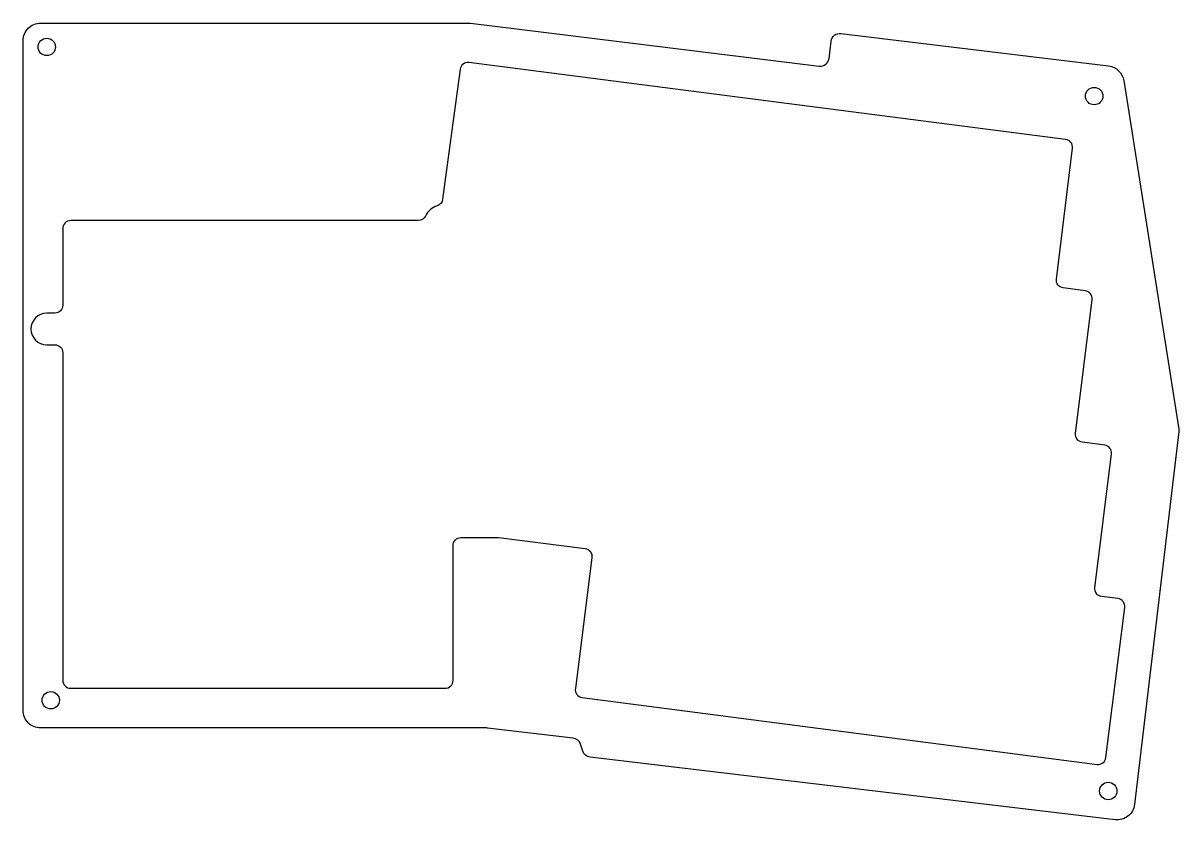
# Model space of a CAD drawing. Header units: millimetres. Extents: x 92 to 238, y -112 to -11.
import ezdxf

# ---------------------------------------------------------------- set-up
doc = ezdxf.new("R2010")
doc.units = ezdxf.units.MM
doc.layers.get('0').update_dxf_attribs({"linetype": 'CONTINUOUS'})

msp = doc.modelspace()

# ---------------------------------------------------------------- linework, layer by layer
for points in [[(91.71, -98.06), (91.71, -13.4, -0.414214), (93.91, -11.2), (148.16, -11.2, -0.030571), (148.3, -11.2), (192.4, -16.62, 0.414668), (193.63, -15.66), (193.9, -13.46, -0.414214), (195.12, -12.5), (228.99, -16.61, -0.335137), (230.9, -18.45), (237.86, -62.52, -0.068859), (237.87, -62.82), (232.26, -109.94, -0.414214), (229.82, -111.86), (163.41, -103.96, -0.291816), (162.49, -103.21), (162.2, -102.31, 0.291816), (161.28, -101.56), (150.43, -100.27, 0.029606), (150.3, -100.26), (93.91, -100.26, -0.414214)], [(141.69, -36.15), (97.73, -36.15, 0.414214), (96.73, -37.15), (96.73, -46.84, -0.414214), (95.73, -47.84), (94.71, -47.84, 1), (94.71, -51.84), (95.73, -51.84, -0.414214), (96.73, -52.84), (96.73, -94.25, 0.414214), (97.73, -95.25), (145.08, -95.25, 0.414214), (146.08, -94.25), (146.08, -77.2, -0.414214), (147.08, -76.2), (151.85, -76.2), (162.78, -77.6, -0.413907), (163.65, -78.72), (161.55, -95.29, 0.413271), (162.41, -96.41), (227.53, -104.87, 0.4156), (228.65, -104), (231.02, -85.04, 0.414214), (230.15, -83.92), (228.13, -83.67, -0.413829), (227.26, -82.55), (229.36, -65.63, 0.41337), (228.49, -64.52), (225.68, -64.16, -0.413124), (224.82, -63.05), (226.9, -46.12, 0.413528), (226.03, -45.01), (223.25, -44.66, -0.413606), (222.38, -43.55), (224.42, -27, 0.412609), (223.55, -25.88), (148.09, -16.17, 0.412735), (146.97, -17.03), (144.77, -33.46, -0.290123), (144.08, -34.28, 0.208242), (142.6, -35.58, -0.290123)]]:
    msp.add_lwpolyline(points, format="xyb", close=True)
for centre in [(94.71, -14.2), (94.71, -14.2), (227.16, -20.42), (227.16, -20.42), (95.21, -96.76), (95.21, -96.76), (228.94, -108.23), (228.94, -108.23)]:
    msp.add_circle(centre, 1.1)

doc.saveas('drawing.dxf')
